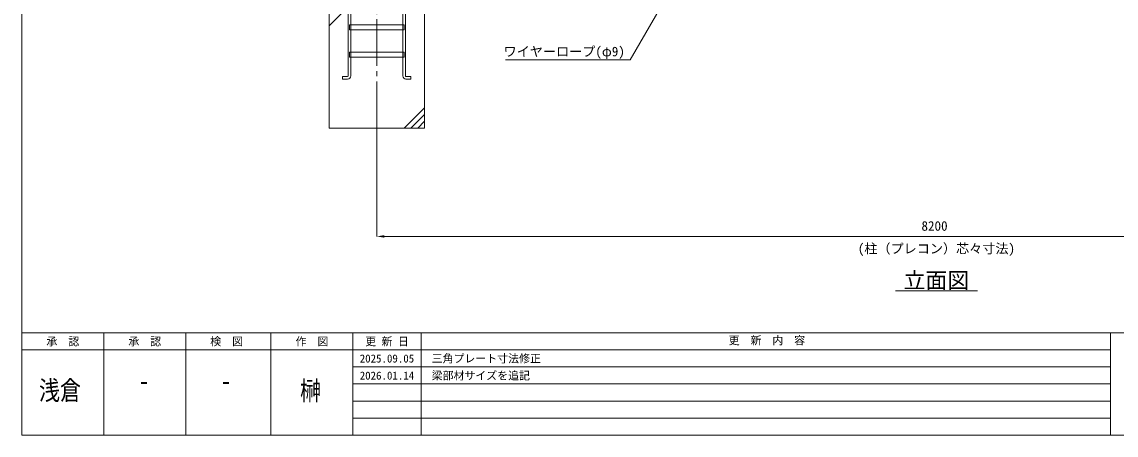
# Model space of a CAD drawing. Units: millimetres, scale not verified. Extents: x 14020 to 34145, y -14438 to 14438.
# Drawn here: x 14020 to 22036, y -14438 to -11409 of the extents above; entities that cross this region are included whole.
import ezdxf
from ezdxf.enums import TextEntityAlignment as Align

# ---------------------------------------------------------------- set-up
doc = ezdxf.new("R2010")
doc.units = ezdxf.units.MM
doc.header["$LTSCALE"] = 38
doc.linetypes.add('CHAIN2', pattern=[12, 9, -1, 1, -1])
doc.linetypes.add('DASHED1', pattern=[1.8, 1.2, -0.6])
for name, color, linetype, lineweight in [('0-9_基礎工事用PCA小', 7, 'Continuous', 18), ('0-A_図面枠', 7, 'Continuous', 18), ('0-B_寸法', 3, 'Continuous', 18), ('1-3_通芯', 1, 'CHAIN2', 18), ('1-8_文字', 7, 'Continuous', 18)]:
    doc.layers.add(name, color=color, linetype=linetype, lineweight=lineweight)
doc.styles.add('ＭＳ ゴシック', font='')
doc.styles.get('ＭＳ ゴシック').set_extended_font_data('MS Gothic')

msp = doc.modelspace()

# ---------------------------------------------------------------- linework, layer by layer
at = {"layer": '0-9_基礎工事用PCA小'}
for p, q in [((16269.8, -11437.5), (16419.8, -11287.5)), ((16429.32, -11467.5), (16429.32, -11629.5)), ((16810.28, -11467.5), (16810.28, -11629.5)), ((16429.32, -11667.5), (16429.32, -11804.5)), ((16810.28, -11667.5), (16810.28, -11804.5)), ((16969.8, -12037.5), (16819.8, -12187.5)), ((16969.8, -12087.5), (16869.8, -12187.5)), ((16969.8, -12137.5), (16919.8, -12187.5))]:
    msp.add_line(p, q, dxfattribs=at)
at = {"layer": '0-9_基礎工事用PCA小', "color": 4, "linetype": 'DASHED1', "lineweight": 9}
for p, q in [((16429.32, -11429.5), (16429.32, -11467.5)), ((16810.28, -11429.5), (16810.28, -11467.5)), ((16429.32, -11629.5), (16429.32, -11667.5)), ((16810.28, -11629.5), (16810.28, -11667.5))]:
    msp.add_line(p, q, dxfattribs=at)
at = {"layer": '0-9_基礎工事用PCA小'}
for points in [[(16269.8, -12187.5), (16969.8, -12187.5), (16969.8, -11287.5), (16269.8, -11287.5)], [(16419.8, -11429.5), (16819.8, -11429.5), (16819.8, -11467.5), (16419.8, -11467.5)], [(16419.8, -11629.5), (16819.8, -11629.5), (16819.8, -11667.5), (16419.8, -11667.5)]]:
    msp.add_lwpolyline(points, close=True, dxfattribs=at)
for points in [[(16410.27, -11804.45), (16410.27, -11227.5), (16429.32, -11227.5), (16429.32, -11429.5)], [(16829.33, -11804.45), (16829.33, -11227.5), (16810.28, -11227.5), (16810.28, -11429.5)], [(16406.33, -11827.5), (16369.33, -11827.5), (16369.33, -11808.45), (16406.28, -11808.45)], [(16833.28, -11827.5), (16870.27, -11827.5), (16870.27, -11808.45), (16833.32, -11808.45)]]:
    msp.add_lwpolyline(points, dxfattribs=at)
for centre, radius, start, end in [((16406.28, -11804.45), 4, 270, 0), ((16406.33, -11804.5), 23, 270, 0), ((16833.28, -11804.5), 23, 180, 270), ((16833.32, -11804.45), 4, 180, 270)]:
    msp.add_arc(centre, radius, start, end, dxfattribs=at)
at = {"layer": '0-A_図面枠'}
for p, q in [((14019.8, -13687.5), (34144.8, -13687.5)), ((14619.8, -13687.5), (14619.8, -14437.5)), ((15219.8, -13687.5), (15219.8, -14437.5)), ((15844.8, -13687.5), (15844.8, -14437.5)), ((16444.8, -13687.5), (16444.8, -14437.5)), ((16944.8, -13687.5), (16944.8, -14437.5)), ((21994.8, -13687.5), (21994.8, -14437.5)), ((14019.8, -13812.5), (21994.8, -13812.5)), ((16444.8, -13937.5), (21994.8, -13937.5)), ((16444.8, -14062.5), (21994.8, -14062.5)), ((16444.8, -14187.5), (21994.8, -14187.5)), ((16444.8, -14312.5), (21994.8, -14312.5))]:
    msp.add_line(p, q, dxfattribs=at)
msp.add_lwpolyline([(14019.8, -562.5), (34144.8, -562.5), (34144.8, -14437.5), (14019.8, -14437.5)], close=True, dxfattribs=at)
at = {"layer": '0-B_寸法'}
for p, q in [((16619.8, -12188.5), (16619.8, -12981.95)), ((24764.8, -12980.95), (16674.8, -12980.95))]:
    msp.add_line(p, q, dxfattribs=at)
at = {"layer": '0-B_寸法', "color": 91}
msp.add_solid([(16674.8, -12971.8), (16619.8, -12980.95), (16674.8, -12990.12)], dxfattribs=at)
at = {"layer": '1-3_通芯'}
msp.add_line((16619.8, -12187.5), (16619.8, -10275.5), dxfattribs=at)
at = {"layer": '1-8_文字'}
for p, q in [((18732.72, -11242.5), (18475.8, -11687.5)), ((17561.65, -11687.5), (18475.45, -11687.5)), ((18475.8, -11687.5), (18475.45, -11687.5)), ((20419.8, -13380.95), (21019.8, -13380.95))]:
    msp.add_line(p, q, dxfattribs=at)

# ---------------------------------------------------------------- texts
at = {"layer": '0-A_図面枠', "style": 'ＭＳ ゴシック'}
for s, p in [('更\u3000新\u3000内\u3000容', (19197.42, -13790.32)), ('承\u3000認', (14199.8, -13798)), ('承\u3000認', (14799.8, -13798)), ('検\u3000図', (15399.8, -13798)), ('作\u3000図', (16024.8, -13798)), ('更 新 日', (16534.8, -13798)), ('2025.09.05', (16494.8, -13923)), ('三角プレート寸法修正 ', (17022, -13923)), ('2026.01.14', (16494.8, -14048)), ('梁部材サイズを追記', (17022, -14048))]:
    msp.add_text(s, height=58.65, dxfattribs=at).set_placement(p, align=Align.BOTTOM_LEFT)
at = {"layer": '0-A_図面枠', "style": 'ＭＳ ゴシック', "width": 0.8}
for s, p in [('浅倉', (14145.25, -14222.17)), ('榊', (16057.52, -14223.88)), ('-', (14876.17, -14151.03)), ('-', (15476.17, -14151.03))]:
    msp.add_text(s, height=140.8, dxfattribs=at).set_placement(p, align=Align.BOTTOM_LEFT)
at = {"layer": '0-B_寸法', "style": 'ＭＳ ゴシック'}
for s, p in [('8200', (20610.07, -12960.55)), ('(柱（プレコン）芯々寸法)', (20143.8, -13126.55))]:
    msp.add_text(s, height=70.38, dxfattribs=at).set_placement(p, align=Align.BOTTOM_LEFT)
at = {"layer": '1-8_文字', "style": 'ＭＳ ゴシック'}
for s, height, p in [('ワイヤーロープ(φ9)', 70.38, (17548.88, -11682.1)), ('立面図', 117.3, (20479.8, -13396.95))]:
    msp.add_text(s, height=height, dxfattribs=at).set_placement(p, align=Align.BOTTOM_LEFT)

doc.saveas('drawing.dxf')
